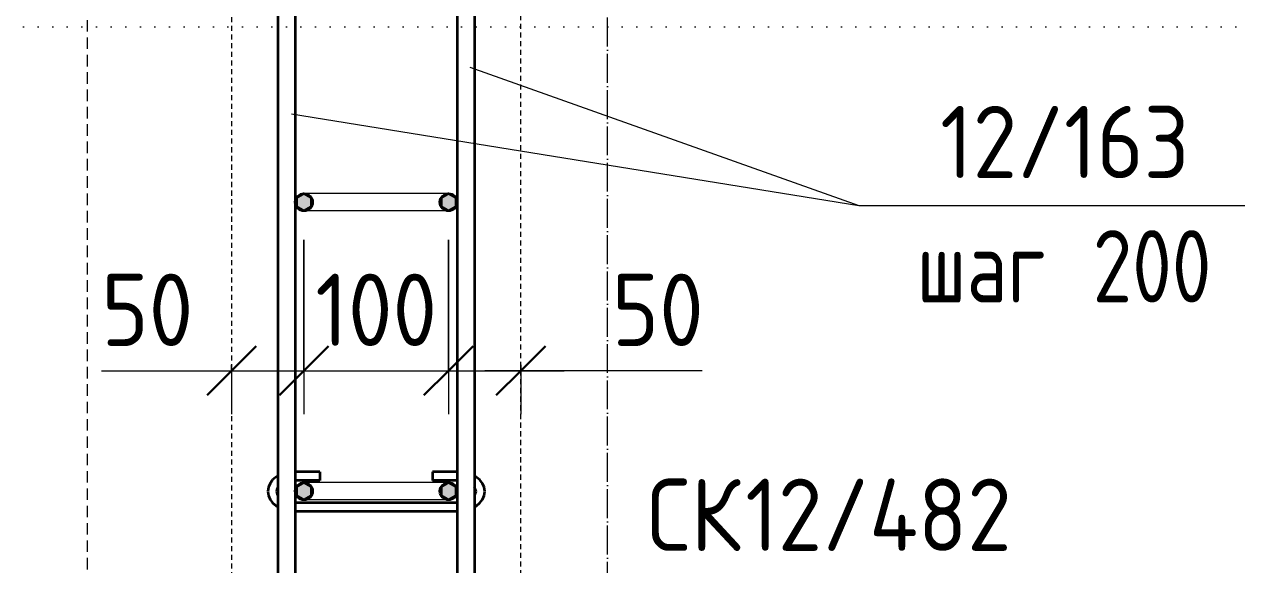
# Model space of a CAD drawing. Header units: millimetres. Extents: x 29094 to 49369, y -2577 to 78616.
# Drawn here: x 29597 to 30435, y 77124 to 77498 of the extents above; entities that cross this region are included whole.
import ezdxf

# ---------------------------------------------------------------- set-up
doc = ezdxf.new("R2010")
doc.units = ezdxf.units.MM
for name, pattern in [('01 Штриховая _4 мм_', [6, 3.5, -2.5]), ('01 Штриховая _8 мм_', [12, 8, -4]), ('02 Штрихпунктирная _20 мм_', [25, 20, -2.5, 0, -2.5]), ('04 Пунктир 10мм', [10, 0, -10])]:
    doc.linetypes.add(name, pattern=pattern)
for name, color, linetype, lineweight in [('AA_Dim', 7, 'Continuous', 9), ('AA_Dim-20', 7, 'Continuous', 9), ('AA_Razrez', 7, 'Continuous', 9), ('AA_Vinoska', 7, 'Continuous', 9), ('KR_Armatura', 7, 'Continuous', 20), ('KR_Armatura_Tonkie', 7, 'Continuous', 20), ('Оси', 7, 'Continuous', 9)]:
    doc.layers.add(name, color=color, linetype=linetype, lineweight=lineweight)
doc.layers.add('AF_Stena_Опалубка', color=7, linetype='Continuous', lineweight=20, true_color=0x0063c6)
doc.layers.add('KR_Fundament', color=7, linetype='Continuous', lineweight=20, true_color=0x804000)
doc.styles.add('ISOCPEUR_2', font='isocpeur.TTF', dxfattribs={"width": 0.9, "height": 50})
doc.styles.add('ISOCPEUR_3', font='isocpeur.TTF', dxfattribs={"width": 0.8, "height": 50})
doc.dimstyles.new('00_Точн_3_знака__прозр_', dxfattribs={"dimscale": 304.8, "dimtxt": 50.137748, "dimasz": 0.111549, "dimexe": 0.098425, "dimexo": 0.065617, "dimgap": 0.006562, "dimtad": 1, "dimdec": 3, "dimrnd": 0.001, "dimdsep": 46, "dimtxsty": 'ISOCPEUR_2', "dimblk1": 'OBLIQUE', "dimblk2": 'OBLIQUE', "dimsah": 1, "dimcen": 0.09, "dimdle": 0.098425, "dimazin": 0, "dimtfac": 1, "dimtdec": 4, "dimtix": 1, "dimtmove": 0, "dimatfit": 3, "dimfxl": 1, "dimtvp": 1, "dimtolj": 1, "dimtzin": 0, "dimlwd": 18, "dimlwe": 18, "dimarcsym": 2})
doc.dimstyles.new('00_Точн_3_знака__прозр__1', dxfattribs={"dimscale": 304.8, "dimtxt": 50.137748, "dimasz": 0.111549, "dimexe": 0.098425, "dimexo": 0.065617, "dimgap": 0.006562, "dimtad": 1, "dimdec": 3, "dimrnd": 0.001, "dimdsep": 46, "dimtxsty": 'ISOCPEUR_2', "dimblk1": 'OBLIQUE', "dimblk2": 'OBLIQUE', "dimsah": 1, "dimcen": 0.09, "dimdle": 0.098425, "dimazin": 0, "dimtfac": 1, "dimtdec": 4, "dimtix": 1, "dimtmove": 1, "dimatfit": 3, "dimfxl": 1, "dimtvp": 1, "dimtolj": 1, "dimtzin": 0, "dimlwd": 18, "dimlwe": 18, "dimarcsym": 2})

# ---------------------------------------------------------------- blocks, each defined once
blk = doc.blocks.new('DIMBLOCK18-План армирования стен')
at = {"layer": 'AA_Dim-20', "color": 30, "lineweight": 30, "true_color": 0xff8000, "transparency": 16777216}
for p, q in [((29497.26, 77775), (29480.26, 77792)), ((29497.26, 77775), (29514.26, 77758)), ((29497.26, 76775), (29480.26, 76792)), ((29497.26, 76775), (29514.26, 76758)), ((29497.26, 76585), (29480.26, 76602)), ((29497.26, 76585), (29514.26, 76568))]:
    blk.add_line(p, q, dxfattribs=at)
at = {"layer": 'AA_Dim-20', "color": 30, "lineweight": 18, "true_color": 0xff8000, "transparency": 16777216}
for p, q in [((29497.26, 77775), (29467.26, 77775)), ((29497.26, 77775), (29497.26, 76775)), ((29497.26, 77775), (29764.06, 77775)), ((29497.26, 76775), (29467.26, 76775)), ((29497.26, 76775), (29764.06, 76775)), ((29497.26, 76585), (29467.26, 76585)), ((29497.26, 76585), (29764.06, 76585))]:
    blk.add_line(p, q, dxfattribs=at)
at = {"layer": 'AA_Dim-20', "color": 0, "lineweight": 18, "transparency": 16777216, "insert": (29430.13, 77123.64), "char_height": 50, "width": 363.2622, "attachment_point": 1, "rotation": 90, "line_spacing_factor": 1.135194, "style": 'ISOCPEUR_2'}
blk.add_mtext('5х200=1000', dxfattribs=at)
blk = doc.blocks.new('_None')
blk = doc.blocks.new('DIMBLOCK25-План армирования стен')
at = {"layer": 'AA_Dim-20', "color": 30, "lineweight": 18, "true_color": 0xff8000, "transparency": 16777216}
for p, q in [((29790.06, 77349), (29790.06, 77228.41)), ((29790.06, 77258.41), (29790.06, 77349)), ((29740.06, 77262.45), (29740.06, 77228.41)), ((29740.06, 77258.41), (29740.06, 77262.45)), ((29649.99, 77258.41), (29732.43, 77258.41)), ((29710.06, 77258.41), (29790.06, 77258.41)), ((29732.43, 77258.41), (29765.06, 77258.41))]:
    blk.add_line(p, q, dxfattribs=at)
at = {"layer": 'AA_Dim-20', "color": 30, "lineweight": 30, "true_color": 0xff8000, "transparency": 16777216}
for p, q in [((29740.06, 77258.41), (29757.06, 77275.41)), ((29790.06, 77258.41), (29807.06, 77275.41)), ((29740.06, 77258.41), (29723.06, 77241.41)), ((29790.06, 77258.41), (29773.06, 77241.41))]:
    blk.add_line(p, q, dxfattribs=at)
at = {"layer": 'AA_Dim-20', "color": 0, "lineweight": 18, "transparency": 16777216, "insert": (29649.99, 77325.55), "char_height": 50, "width": 74.9228, "attachment_point": 1, "line_spacing_factor": 1.135194, "style": 'ISOCPEUR_2'}
blk.add_mtext('50', dxfattribs=at)
blk = doc.blocks.new('_Oblique')
at = {"color": 0, "linetype": 'ByBlock', "lineweight": -2}
blk.add_line((-0.5, -0.5), (0.5, 0.5), dxfattribs=at)
blk = doc.blocks.new('DIMBLOCK26-План армирования стен')
at = {"layer": 'AA_Dim-20', "color": 30, "lineweight": 18, "true_color": 0xff8000, "transparency": 16777216}
for p, q in [((29790.06, 77349), (29790.06, 77228.41)), ((29790.06, 77258.41), (29790.06, 77349)), ((29890.06, 77349), (29890.06, 77228.41)), ((29890.06, 77258.41), (29890.06, 77349)), ((29790.06, 77258.41), (29890.06, 77258.41))]:
    blk.add_line(p, q, dxfattribs=at)
at = {"layer": 'AA_Dim-20', "color": 30, "lineweight": 30, "true_color": 0xff8000, "transparency": 16777216}
for p, q in [((29790.06, 77258.41), (29807.06, 77275.41)), ((29890.06, 77258.41), (29907.06, 77275.41)), ((29790.06, 77258.41), (29773.06, 77241.41)), ((29890.06, 77258.41), (29873.06, 77241.41))]:
    blk.add_line(p, q, dxfattribs=at)
at = {"layer": 'AA_Dim-20', "color": 0, "lineweight": 18, "transparency": 16777216, "insert": (29797.96, 77325.55), "char_height": 50, "width": 101.0323, "attachment_point": 1, "line_spacing_factor": 1.135194, "style": 'ISOCPEUR_2'}
blk.add_mtext('100', dxfattribs=at)
blk = doc.blocks.new('DIMBLOCK27-План армирования стен')
at = {"layer": 'AA_Dim-20', "color": 30, "lineweight": 18, "true_color": 0xff8000, "transparency": 16777216}
for p, q in [((29890.06, 77349), (29890.06, 77228.41)), ((29890.06, 77258.41), (29890.06, 77349)), ((29940.06, 77262.45), (29940.06, 77228.41)), ((29940.06, 77258.41), (29940.06, 77262.45)), ((29890.06, 77258.41), (29970.06, 77258.41)), ((29982.96, 77258.41), (29915.06, 77258.41)), ((30065.4, 77258.41), (29982.96, 77258.41))]:
    blk.add_line(p, q, dxfattribs=at)
at = {"layer": 'AA_Dim-20', "color": 30, "lineweight": 30, "true_color": 0xff8000, "transparency": 16777216}
for p, q in [((29890.06, 77258.41), (29907.06, 77275.41)), ((29940.06, 77258.41), (29957.06, 77275.41)), ((29890.06, 77258.41), (29873.06, 77241.41)), ((29940.06, 77258.41), (29923.06, 77241.41))]:
    blk.add_line(p, q, dxfattribs=at)
at = {"layer": 'AA_Dim-20', "color": 0, "lineweight": 18, "transparency": 16777216, "insert": (30002.96, 77325.55), "char_height": 50, "width": 74.9228, "attachment_point": 1, "line_spacing_factor": 1.135194, "style": 'ISOCPEUR_2'}
blk.add_mtext('50', dxfattribs=at)
blk = doc.blocks.new('042_М_Арматуры - Диам длина поз _ Шаг-2260295-План армирования стен')
at = {"layer": 'AA_Vinoska'}
blk.add_line((-7, 0), (7, 0), dxfattribs=at)

msp = doc.modelspace()

# ---------------------------------------------------------------- hatches: boundary and pattern name
at = {"layer": 'KR_Armatura', "lineweight": 35}
h = msp.add_hatch(color=256, dxfattribs=at)
edge = h.paths.add_edge_path()
edge.add_arc((29790.0616, 77375), 6, 0, 360)
for points in [[(29790.0616, 77369), (29795.2578, 77372), (29795.2578, 77378), (29790.0616, 77381), (29784.8655, 77378), (29784.8655, 77372)], [(29890.0616, 77369), (29895.2578, 77372), (29895.2578, 77378), (29890.0616, 77381), (29884.8655, 77378), (29884.8655, 77372)], [(29790.0616, 77169), (29795.2578, 77172), (29795.2578, 77178), (29790.0616, 77181), (29784.8655, 77178), (29784.8655, 77172)], [(29890.0616, 77169), (29895.2578, 77172), (29895.2578, 77178), (29890.0616, 77181), (29884.8655, 77178), (29884.8655, 77172)]]:
    msp.add_hatch(color=256, dxfattribs=at).paths.add_polyline_path(points)
h = msp.add_hatch(color=256, dxfattribs=at)
edge = h.paths.add_edge_path()
edge.add_arc((29890.0616, 77375), 6, 0, 360)
h = msp.add_hatch(color=256, dxfattribs=at)
edge = h.paths.add_edge_path()
edge.add_arc((29790.0616, 77175), 6, 0, 360)
h = msp.add_hatch(color=256, dxfattribs=at)
edge = h.paths.add_edge_path()
edge.add_arc((29890.0616, 77175), 6, 0, 360)

# ---------------------------------------------------------------- linework, layer by layer
at = {"layer": 'AA_Razrez', "color": 7, "linetype": '04 Пунктир 10мм', "true_color": 0xffffff}
msp.add_line((29111.3287, 77496.3546), (34821.7955, 77496.3546), dxfattribs=at)
at = {"layer": 'AA_Vinoska'}
for p in [(29904.8768, 77468.5187), (29781.3663, 77436.0569)]:
    msp.add_line(p, (30173.7124, 77372.6325), dxfattribs=at)
at = {"layer": 'AF_Stena_Опалубка', "linetype": '01 Штриховая _4 мм_'}
for p, q in [((29740.0616, 78025), (29740.0616, 76335)), ((29940.0616, 76535), (29940.0616, 77825))]:
    msp.add_line(p, q, dxfattribs=at)
at = {"layer": 'KR_Armatura', "lineweight": 35}
for p, q in [((29790.0616, 77381), (29784.8655, 77378)), ((29784.8655, 77378), (29784.8655, 77372)), ((29795.2578, 77378), (29790.0616, 77381)), ((29795.2578, 77372), (29795.2578, 77378)), ((29890.0616, 77381), (29884.8655, 77378)), ((29884.8655, 77378), (29884.8655, 77372)), ((29895.2578, 77378), (29890.0616, 77381)), ((29895.2578, 77372), (29895.2578, 77378)), ((29784.8655, 77372), (29790.0616, 77369)), ((29790.0616, 77369), (29795.2578, 77372)), ((29884.8655, 77372), (29890.0616, 77369)), ((29890.0616, 77369), (29895.2578, 77372)), ((29790.0616, 77181), (29784.8655, 77178)), ((29784.8655, 77178), (29784.8655, 77172)), ((29795.2578, 77178), (29790.0616, 77181)), ((29795.2578, 77172), (29795.2578, 77178)), ((29890.0616, 77181), (29884.8655, 77178)), ((29884.8655, 77178), (29884.8655, 77172)), ((29895.2578, 77178), (29890.0616, 77181)), ((29895.2578, 77172), (29895.2578, 77178)), ((29784.8655, 77172), (29790.0616, 77169)), ((29790.0616, 77169), (29795.2578, 77172)), ((29884.8655, 77172), (29890.0616, 77169)), ((29890.0616, 77169), (29895.2578, 77172))]:
    msp.add_line(p, q, dxfattribs=at)
for centre in [(29790.0616, 77375), (29890.0616, 77375), (29790.0616, 77175), (29890.0616, 77175)]:
    msp.add_circle(centre, 6, dxfattribs=at)
at = {"layer": 'KR_Armatura_Tonkie', "lineweight": 35}
for p, q in [((29772.0616, 77876.2106), (29772.0616, 76483.7894)), ((29784.0616, 77864.1616), (29784.0616, 76495.8384)), ((29896.0616, 77857), (29896.0616, 76503)), ((29908.0616, 77857), (29908.0616, 76503)), ((29770.723, 77184.8688), (29768.4091, 77182.8725)), ((29772.0616, 77185.6464), (29770.723, 77184.8688)), ((29801.0616, 77188.5259), (29784.0616, 77188.5259)), ((29801.0616, 77188.5259), (29801.0616, 77182.5259)), ((29896.0616, 77188.5259), (29879.0616, 77188.5259)), ((29879.0616, 77188.5259), (29879.0616, 77182.5259)), ((29911.7141, 77182.8725), (29908.0833, 77185.7131)), ((29765.4619, 77177.8009), (29765.0616, 77174.9193)), ((29766.6148, 77180.4946), (29765.4619, 77177.8009)), ((29768.4091, 77182.8725), (29766.6148, 77180.4946)), ((29771.4268, 77176.1906), (29771.0616, 77174.9193)), ((29771.792, 77177.4619), (29771.4268, 77176.1906)), ((29772.0616, 77177.8174), (29771.792, 77177.4619)), ((29801.0616, 77182.5259), (29784.0616, 77182.5259)), ((29896.0616, 77182.5259), (29879.0616, 77182.5259)), ((29908.3312, 77177.4619), (29908.0616, 77177.8174)), ((29909.0616, 77174.9193), (29908.3312, 77177.4619)), ((29913.5084, 77180.4946), (29911.7141, 77182.8725)), ((29914.6613, 77177.8009), (29913.5084, 77180.4946)), ((29915.0616, 77174.9193), (29914.6613, 77177.8009)), ((29765.0616, 77174.9193), (29765.4619, 77172.0377)), ((29765.4619, 77172.0377), (29766.6148, 77169.344)), ((29766.6148, 77169.344), (29768.4091, 77166.9661)), ((29768.4091, 77166.9661), (29772.04, 77164.1255)), ((29771.0616, 77174.9193), (29771.792, 77172.3767)), ((29771.792, 77172.3767), (29772.0616, 77172.0212)), ((29784.0616, 77167.3127), (29896.0616, 77167.3127)), ((29908.0616, 77172.0212), (29908.3312, 77172.3767)), ((29908.3312, 77172.3767), (29908.6964, 77173.648)), ((29908.6964, 77173.648), (29909.0616, 77174.9193)), ((29909.4003, 77164.9698), (29911.7141, 77166.9661)), ((29911.7141, 77166.9661), (29913.5084, 77169.344)), ((29913.5084, 77169.344), (29914.6613, 77172.0377)), ((29914.6613, 77172.0377), (29915.0616, 77174.9193)), ((29784.0616, 77161.3127), (29896.0616, 77161.3127)), ((29908.0616, 77164.1922), (29909.4003, 77164.9698))]:
    msp.add_line(p, q, dxfattribs=at)
at = {"layer": 'KR_Armatura_Tonkie'}
for p, q in [((29826.0616, 77381), (29790.0616, 77381)), ((29854.0616, 77381), (29826.0616, 77381)), ((29890.0616, 77381), (29854.0616, 77381)), ((29826.0616, 77369), (29790.0616, 77369)), ((29854.0616, 77369), (29826.0616, 77369)), ((29890.0616, 77369), (29854.0616, 77369)), ((29826.0616, 77181), (29790.0616, 77181)), ((29854.0616, 77181), (29826.0616, 77181)), ((29890.0616, 77181), (29854.0616, 77181)), ((29826.0616, 77169), (29790.0616, 77169)), ((29854.0616, 77169), (29826.0616, 77169)), ((29890.0616, 77169), (29854.0616, 77169))]:
    msp.add_line(p, q, dxfattribs=at)
for centre, start, end in [((29790.0616, 77375), 90, 270), ((29890.0616, 77375), 270, 90), ((29790.0616, 77175), 90, 270), ((29890.0616, 77175), 270, 90)]:
    msp.add_arc(centre, 6, start, end, dxfattribs=at)
at = {"layer": 'KR_Fundament', "linetype": '01 Штриховая _8 мм_'}
msp.add_line((29640.0616, 78125), (29640.0616, 76335), dxfattribs=at)
at = {"layer": 'Оси', "linetype": '02 Штрихпунктирная _20 мм_'}
msp.add_line((30000.0616, 75876.3415), (30000.0616, 78344.3592), dxfattribs=at)

# ---------------------------------------------------------------- block references
at = {"layer": 'AA_Vinoska', "xscale": 19.99999999999999, "yscale": 19.99999999999999, "zscale": 19.99999999999999}
msp.add_blockref('042_М_Арматуры - Диам длина поз _ Шаг-2260295-План армирования стен', (30313.7124, 77372.6325), dxfattribs=at)

# ---------------------------------------------------------------- texts
at = {"layer": 'AA_Vinoska', "char_height": 50, "attachment_point": 1}
for s, insert, width, style in [('12/163', (30230.0252, 77441.6375), 210.683475, 'ISOCPEUR_2'), (' 200', (30310.0535, 77355.6564), 133.4008, 'ISOCPEUR_3'), ('шаг', (30213.7452, 77355.6564), 116.7257, 'ISOCPEUR_3'), ('СК', (30027.4367, 77183.7379), 82.253137, 'ISOCPEUR_2'), ('12/482', (30095.3024, 77183.7379), 226.556887, 'ISOCPEUR_2')]:
    msp.add_mtext(s, dxfattribs=dict(at, insert=insert, width=width, style=style))

# ---------------------------------------------------------------- dimensions: what is measured, and where the dimension line sits
at = {"layer": 'AA_Dim', "color": 30, "lineweight": 18, "true_color": 0xff8000}
dim = msp.add_linear_dim(base=(29497.2617, 76775), p1=(29784.0616, 77775), p2=(29784.0616, 76775), angle=90, text='5х200=1000', dimstyle='00_Точн_3_знака__прозр_', override={"dimpost": '<>', "dimblk1": 'None', "dimblk2": 'None', "dimsah": 1, "dimfxl": 1000}, dxfattribs=at)
dim.commit()
dim.dimension.update_dxf_attribs({"geometry": 'DIMBLOCK18-План армирования стен', "text_midpoint": (29470.2617, 77275)})
for base, p1, p2, picture, middle in [((29790.0616, 77258.4118), (29740.0616, 77282.4534), (29790.0616, 77369), 'DIMBLOCK25-План армирования стен', (29687.4533, 77292.2144)), ((29940.0616, 77258.4118), (29890.0616, 77369), (29940.0616, 77282.4534), 'DIMBLOCK27-План армирования стен', (30040.4213, 77292.2144))]:
    dim = msp.add_linear_dim(base=base, p1=p1, p2=p2, dimstyle='00_Точн_3_знака__прозр__1', override={"dimpost": '<>', "dimfxl": 99.951559}, dxfattribs=at)
    dim.commit()
    dim.dimension.update_dxf_attribs({"geometry": picture, "text_midpoint": middle, "dimtype": 160})
dim = msp.add_linear_dim(base=(29890.0616, 77258.4118), p1=(29790.0616, 77369), p2=(29890.0616, 77369), dimstyle='00_Точн_3_знака__прозр_', override={"dimpost": '<>', "dimfxl": 100}, dxfattribs=at)
dim.commit()
dim.dimension.update_dxf_attribs({"geometry": 'DIMBLOCK26-План армирования стен', "text_midpoint": (29840.0616, 77285.4118)})

doc.saveas('drawing.dxf')
